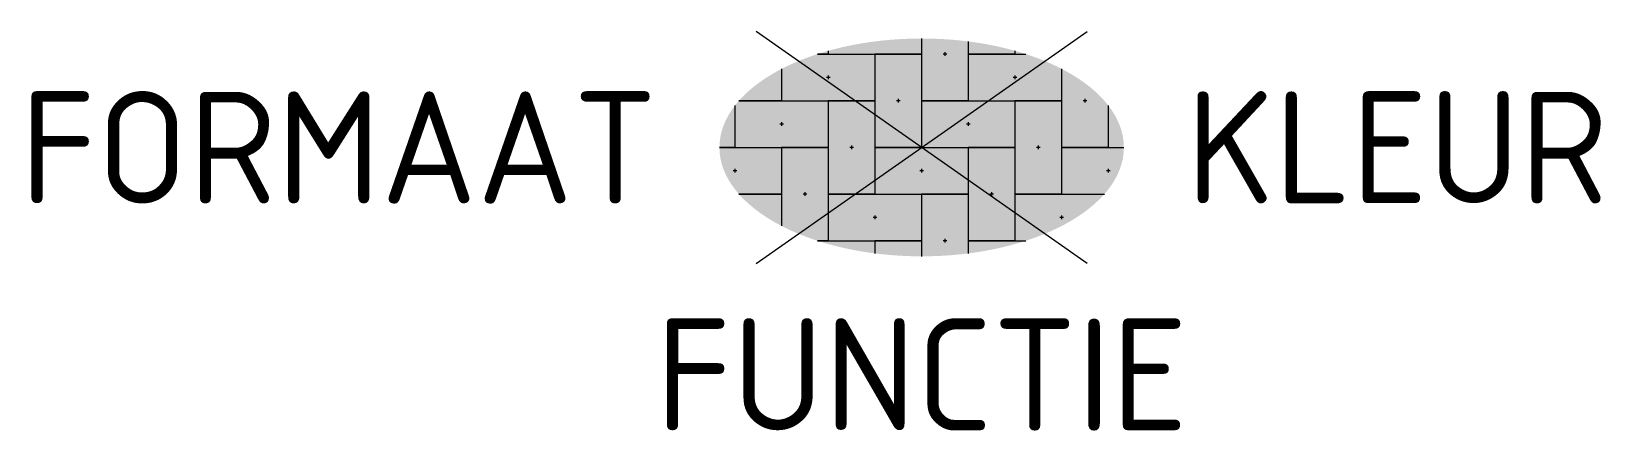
# Model space of a CAD drawing. Extents: x -14.3 to 10.9, y -4.6 to 1.9.
import ezdxf
from ezdxf.enums import TextEntityAlignment as Align

# ---------------------------------------------------------------- set-up
doc = ezdxf.new("R2010")
doc.units = 0
doc.styles.add('NLCS-ISO', font='NLCS-ISO.ttf')

msp = doc.modelspace()

# ---------------------------------------------------------------- hatches: boundary and pattern name
h = msp.add_hatch(color=254)
h.dxf.hatch_style = 1
edge = h.paths.add_edge_path()
edge.add_ellipse((0, 0), major_axis=(-3.25, 0), ratio=0.538462, start_angle=0, end_angle=360)

# ---------------------------------------------------------------- linework, layer by layer
for p, q in [((-2.662, -1.864), (2.662, 1.864)), ((2.662, -1.864), (-2.662, 1.864)), ((-1.5, 1.552), (-1.5, 1.5)), ((-1.5, 1.552), (-1.5, 1.5)), ((0, 1.75), (0, 0.75)), ((0, 1.75), (0, 1.5)), ((0.375, 1.529), (0.375, 1.471)), ((0.75, 1.702), (0.75, 0.75)), ((0.75, 1.702), (0.75, 1.5)), ((1.5, 1.552), (1.5, 1.5)), ((1.5, 1.552), (1.5, 1.5)), ((-2.25, 1.262), (-2.25, 0.75)), ((-2.25, 1.262), (-2.25, 0.75)), ((-1.674, 1.5), (-0.75, 1.5)), ((-1.5, 1.5), (-1.674, 1.5)), ((-1.5, 1.5), (0, 1.5)), ((0, 1.5), (-0.75, 1.5)), ((-0.75, 1.5), (-0.75, 0)), ((-0.75, 1.5), (-0.75, 0.75)), ((0, 1.5), (0, 0)), ((0.404, 1.5), (0.346, 1.5)), ((0.75, 1.5), (0.75, 0.75)), ((0.75, 1.5), (1.674, 1.5)), ((1.5, 1.5), (0.75, 1.5)), ((1.5, 1.5), (1.674, 1.5)), ((2.25, 1.262), (2.25, 0.75)), ((2.25, 1.262), (2.25, 0)), ((-1.471, 1.125), (-1.529, 1.125)), ((-1.5, 1.154), (-1.5, 1.096)), ((1.529, 1.125), (1.471, 1.125)), ((1.5, 1.154), (1.5, 1.096)), ((-0.375, 0.779), (-0.375, 0.721)), ((2.625, 0.779), (2.625, 0.721)), ((-3, 0.673), (-3, 0)), ((-3, 0.673), (-3, 0)), ((-2.25, 0.75), (-2.936, 0.75)), ((-2.936, 0.75), (-1.5, 0.75)), ((-2.25, 0.75), (-0.75, 0.75)), ((-0.75, 0.75), (-1.5, 0.75)), ((-1.5, 0.75), (-1.5, -0.75)), ((-1.5, 0.75), (-1.5, 0)), ((-0.75, 0.75), (-0.75, -0.75)), ((-0.346, 0.75), (-0.404, 0.75)), ((0, 0.75), (1.5, 0.75)), ((0, 0.75), (0, 0)), ((0.75, 0.75), (0, 0.75)), ((0.75, 0.75), (2.25, 0.75)), ((1.5, 0.75), (1.5, 0)), ((2.25, 0.75), (1.5, 0.75)), ((1.5, 0.75), (1.5, -0.75)), ((2.25, 0.75), (2.25, -0.75)), ((2.654, 0.75), (2.596, 0.75)), ((3, 0.673), (3, 0)), ((3, 0.673), (3, 0)), ((-2.221, 0.375), (-2.279, 0.375)), ((-2.25, 0.404), (-2.25, 0.346)), ((0.779, 0.375), (0.721, 0.375)), ((0.75, 0.404), (0.75, 0.346)), ((-1.125, 0.029), (-1.125, -0.029)), ((0, 0), (-0.75, 0)), ((0, 0), (1.5, 0)), ((1.5, 0), (0.75, 0)), ((1.5, 0), (1.5, -1.5)), ((1.904, 0), (1.846, 0)), ((1.875, 0.029), (1.875, -0.029)), ((2.25, 0), (2.25, -0.75)), ((2.25, 0), (3.25, 0)), ((3, 0), (2.25, 0)), ((3, 0), (3.25, 0)), ((-3, 0), (-3.25, 0)), ((-3.25, 0), (-2.25, 0)), ((-3, 0), (-1.5, 0)), ((-1.5, 0), (-2.25, 0)), ((-2.25, 0), (-2.25, -1.262)), ((-2.25, 0), (-2.25, -0.75)), ((-1.5, 0), (-1.5, -1.5)), ((-1.096, 0), (-1.154, 0)), ((-0.75, 0), (-0.75, -0.75)), ((-0.75, 0), (0.75, 0)), ((0.75, 0), (0.75, -0.75)), ((0.75, 0), (0.75, -1.5)), ((-2.971, -0.375), (-3.029, -0.375)), ((-3, -0.346), (-3, -0.404)), ((0.029, -0.375), (-0.029, -0.375)), ((0, -0.346), (0, -0.404)), ((3.029, -0.375), (2.971, -0.375)), ((3, -0.346), (3, -0.404)), ((-2.25, -0.75), (-2.936, -0.75)), ((-2.936, -0.75), (-2.25, -0.75)), ((-2.25, -0.75), (-2.25, -1.262)), ((-1.846, -0.75), (-1.904, -0.75)), ((-1.875, -0.721), (-1.875, -0.779)), ((-0.75, -0.75), (-1.5, -0.75)), ((-1.5, -0.75), (-1.5, -1.5)), ((-1.5, -0.75), (0, -0.75)), ((-0.75, -0.75), (0.75, -0.75)), ((0, -0.75), (0, -1.5)), ((0.75, -0.75), (0, -0.75)), ((0, -0.75), (0, -1.75)), ((0.75, -0.75), (0.75, -1.702)), ((1.154, -0.75), (1.096, -0.75)), ((1.125, -0.721), (1.125, -0.779)), ((1.5, -0.75), (1.5, -1.5)), ((1.5, -0.75), (2.936, -0.75)), ((2.25, -0.75), (1.5, -0.75)), ((2.25, -0.75), (2.936, -0.75)), ((-0.721, -1.125), (-0.779, -1.125)), ((-0.75, -1.096), (-0.75, -1.154)), ((2.279, -1.125), (2.221, -1.125)), ((2.25, -1.096), (2.25, -1.154)), ((-1.5, -1.5), (-1.674, -1.5)), ((-1.674, -1.5), (-0.75, -1.5)), ((-1.5, -1.5), (0, -1.5)), ((-0.75, -1.5), (-0.75, -1.702)), ((0, -1.5), (-0.75, -1.5)), ((-0.75, -1.5), (-0.75, -1.702)), ((0, -1.5), (0, -1.75)), ((0.404, -1.5), (0.346, -1.5)), ((0.375, -1.471), (0.375, -1.529)), ((1.5, -1.5), (0.75, -1.5)), ((0.75, -1.5), (0.75, -1.702)), ((0.75, -1.5), (1.674, -1.5)), ((1.5, -1.5), (1.674, -1.5))]:
    msp.add_line(p, q)

# ---------------------------------------------------------------- texts
at = {"style": 'NLCS-ISO'}
msp.add_attdef('FORMAAT', text='15x30', height=1.8, dxfattribs=at).set_placement((-4.25, 0), align=Align.MIDDLE_RIGHT)
msp.add_attdef('KLEUR', text='', height=1.8, dxfattribs=at).set_placement((4.25, 0), align=Align.MIDDLE_LEFT)
at = {"style": 'NLCS-ISO', "flags": 1}
msp.add_attdef('FUNCTIE', text='', height=1.8, dxfattribs=at).set_placement((0, -2.75), align=Align.TOP_CENTER)

doc.saveas('drawing.dxf')
